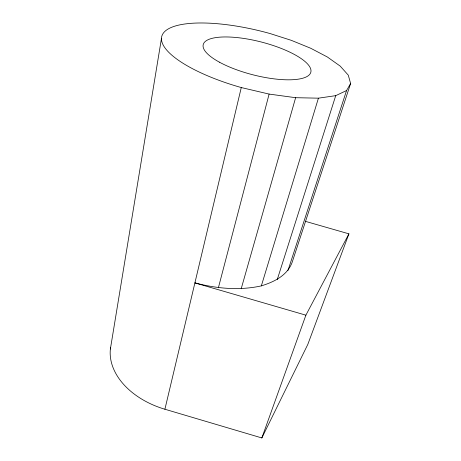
<?xml version="1.0" encoding="UTF-8"?>
<svg xmlns="http://www.w3.org/2000/svg" width="461" height="461" viewBox="0 0 461 461"><rect width="100%" height="100%" fill="white"/><g stroke="black" fill="none" stroke-linecap="round" stroke-linejoin="round"><path stroke-width="0.69" d="M110.381 349.012L161.471 38.419M348.925 233.842L307.781 344.482L261.842 437.95L164.905 409.241L241.276 87.555A97.375 29.815 14.4 0 1 162.577 34.339A97.375 29.815 14.4 0 1 270.175 33.584L291.317 40.343L310.714 48.261L327.35 56.985L340.206 66.113L348.274 75.143L350.619 83.504L292.994 259.71C288.92 274.693 275.096 281.608 261.341 285.883C239.299 290.753 216.555 288.598 194.899 282.887L305.891 315.174L348.925 233.842L305.401 221.338M218.387 287.768L269.12 94.084L295.628 97.697L318.418 98.176L335.723 95.658L346.545 90.563L350.619 83.504M241.195 288.753L295.628 97.697M261.341 285.883L318.418 98.176M277.251 279.579L335.723 95.658M287.941 270.567L346.545 90.563M261.842 437.95L305.891 315.174M241.276 87.555L269.12 94.084M164.905 409.241A73.541 51.01 12.8 0 1 110.559 347.606M219.43 62.177A55.551 16.924 14.4 0 0 309.343 74.78A55.551 16.924 14.4 0 0 242.284 38.217A55.551 16.924 14.4 0 0 219.43 62.177"/></g></svg>
